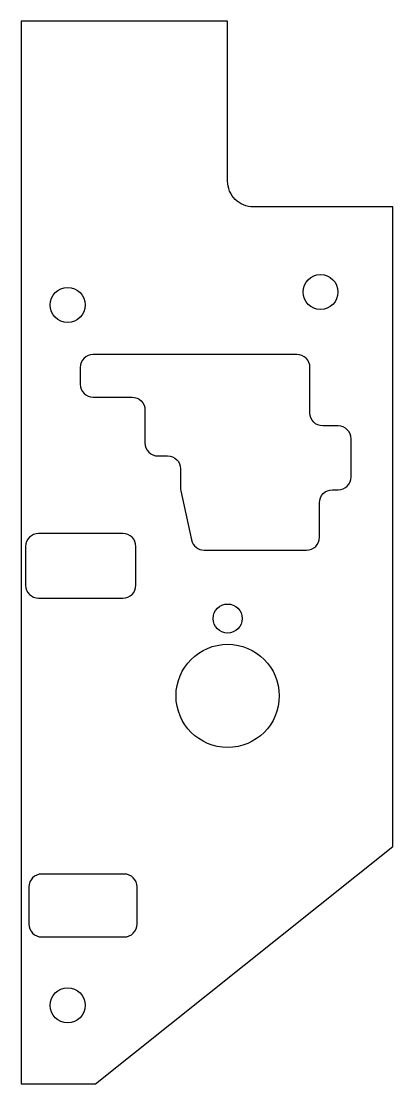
# Model space of a CAD drawing. Header units: inches. Extents: x -1 to 0.8, y -5.15 to 0.
import ezdxf

# ---------------------------------------------------------------- set-up
doc = ezdxf.new("R2010")
doc.units = ezdxf.units.IN
doc.layers.get('0').update_dxf_attribs({"linetype": 'CONTINUOUS'})

msp = doc.modelspace()

# ---------------------------------------------------------------- linework, layer by layer
for points in [[(0, -0.775), (0, 0), (-1, 0), (-1, -5.15), (-0.64, -5.15), (0.8, -4), (0.8, -0.9), (0.125, -0.9, -0.414214)], [(0.3825, -2.5636, 0.414214), (0.445, -2.5011), (0.445, -2.3335, -0.414214), (0.5075, -2.271), (0.5357, -2.271, 0.414214), (0.5982, -2.2085), (0.5982, -2.0239, 0.414214), (0.5357, -1.9614), (0.4612, -1.9614, -0.414214), (0.3987, -1.8989), (0.3987, -1.6779, 0.414214), (0.3362, -1.6154), (-0.6517, -1.6154, 0.414214), (-0.7142, -1.6779), (-0.7142, -1.7595, 0.414214), (-0.6517, -1.822), (-0.463, -1.822, -0.414214), (-0.4005, -1.8845), (-0.4005, -2.0444, 0.414214), (-0.338, -2.1069), (-0.2907, -2.1069, -0.414214), (-0.2282, -2.1694), (-0.2282, -2.263, 0.053794), (-0.2268, -2.2764), (-0.1748, -2.5144, 0.352564), (-0.1137, -2.5636)], [(-0.9787, -2.7338, 0.414214), (-0.9162, -2.7963), (-0.5072, -2.7963, 0.414214), (-0.4447, -2.7338), (-0.4447, -2.5455, 0.414214), (-0.5072, -2.483), (-0.9162, -2.483, 0.414214), (-0.9787, -2.5455)], [(-0.9631, -4.3759, 0.414214), (-0.9006, -4.4384), (-0.5012, -4.4384, 0.414214), (-0.4387, -4.3759), (-0.4387, -4.196, 0.414214), (-0.5012, -4.1335), (-0.9006, -4.1335, 0.414214), (-0.9631, -4.196)]]:
    msp.add_lwpolyline(points, format="xyb", close=True)
for centre, radius in [((0.45, -1.3125, 0), 0.0847), ((-0.775, -1.375, 0), 0.0847), ((0, -2.895, 0), 0.0703), ((0, -3.27, 0), 0.25), ((-0.775, -4.77, 0), 0.0847)]:
    msp.add_circle(centre, radius)

doc.saveas('drawing.dxf')
